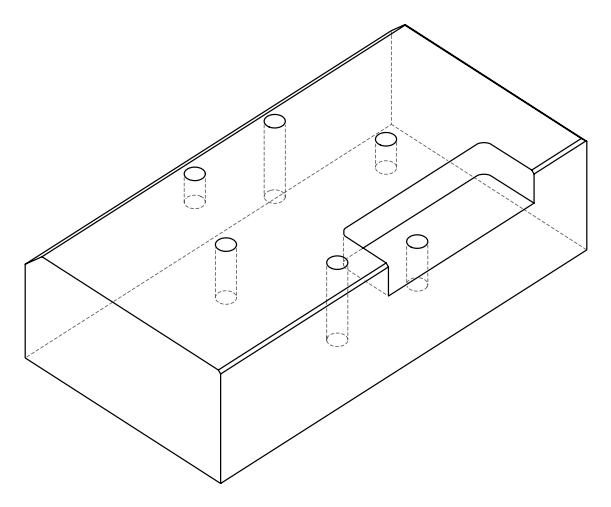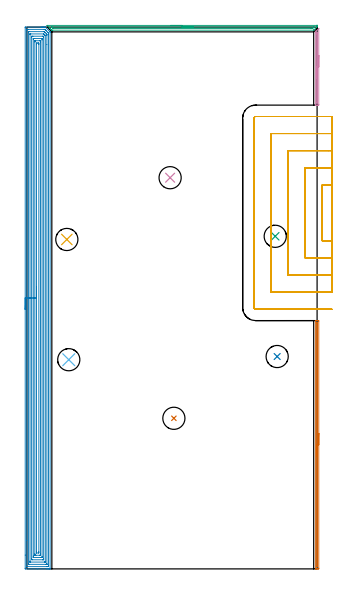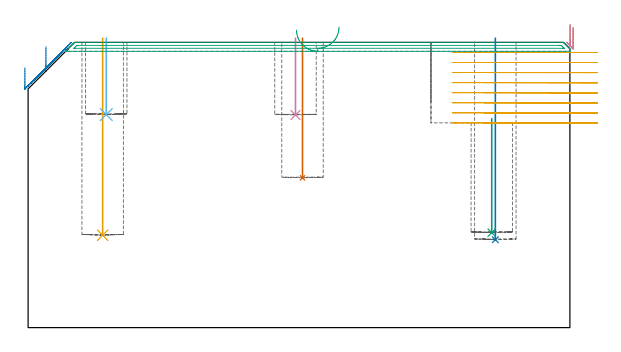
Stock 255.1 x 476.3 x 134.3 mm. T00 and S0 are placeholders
(PLAN: 11 operations, 2 tool changes, 70.5 min)
(1 INDEXABLE_INSERT_DRILL_BLIND_HOLE_FROM_SOLID | STEP1POCKET | NXT0302_010 | 0.26 min | 18946 mm3)
(2 INDEXABLE_INSERT_DRILL_BLIND_HOLE_FROM_SOLID_1 | STEP1POCKET_1 | NXT0302_010 | 0.38 min | 27626 mm3)
(3 INDEXABLE_INSERT_DRILL_BLIND_HOLE_FROM_SOLID_2 | STEP1POCKET_2 | NXT0302_010 | 0.22 min | 26640 mm3)
(4 INDEXABLE_INSERT_DRILL_BLIND_HOLE_FROM_SOLID_3 | STEP1POCKET_3 | NXT0302_010 | 0.15 min | 10127 mm3)
(5 INDEXABLE_INSERT_DRILL_BLIND_HOLE_FROM_SOLID_4 | STEP1POCKET_4 | NXT0302_010 | 0.37 min | 27000 mm3)
(6 INDEXABLE_INSERT_DRILL_BLIND_HOLE_FROM_SOLID_5 | STEP1POCKET_5 | NXT0302_010 | 0.15 min | 10062 mm3)
(7 AREA_MILL | FG_CHAMFER_SURFACE | UGT0205_001 | 3.63 min | 993 mm3)
(8 AREA_MILL_1 | FG_CHAMFER_SURFACE_1 | UGT0205_001 | 30.82 min | 114221 mm3)
(9 AREA_MILL_2 | FG_CHAMFER_SURFACE_2 | UGT0205_001 | 3.92 min | 2068 mm3)
(10 AREA_MILL_3 | FG_CHAMFER_SURFACE_3 | UGT0205_001 | 1.19 min | 307 mm3)
(11 MILL_SLOT | SLOT_PARTIAL_RECTANGULAR | UGT0201_094 | Follow Part, ap 5, ae 75% | 29.44 min | 456071 mm3)
(TOOL NXT0302_010 | Index. Insert Drill 19.5mm [880-D1950L25-05] | D19.5 PA176 FL98 Z2)
(TOOL UGT0205_001 | Chamfer Mill 20 x 3 x 45 deg. | D20 FL50 Z2)
(TOOL UGT0201_094 | End mill 20 mm | D20 FL38 Z4)
(OP 1 INDEXABLE_INSERT_DRILL_BLIND_HOLE_FROM_SOLID)
G17 G21 G94 G90
T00 M6
G54
G17 G0 G90 X129.2 Y132.4 S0 M3
G43 Z144.3 H1
G94 G81 G98 Z70.5 F250. R136.3
G80
M5
M2
(OP 2 INDEXABLE_INSERT_DRILL_BLIND_HOLE_FROM_SOLID_1)
G17 G21 G94 G90
T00 M6
G54
G17 G0 G90 X220. Y186.7 S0 M3
G43 Z144.3 H1
G94 G81 G98 Z41.4 F250. R136.3
G80
M5
M2
(OP 3 INDEXABLE_INSERT_DRILL_BLIND_HOLE_FROM_SOLID_2)
G17 G21 G94 G90
T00 M6
G54
G17 G0 G90 X218.3 Y292.4 S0 M3
G43 Z144.3 H1
G94 G81 G98 Z44.7 F250. R98.4
G80
M5
M2
(OP 4 INDEXABLE_INSERT_DRILL_BLIND_HOLE_FROM_SOLID_3)
G17 G21 G94 G90
T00 M6
G54
G17 G0 G90 X125.9 Y343.9 S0 M3
G43 Z144.3 H1
G94 G81 G98 Z100.1 F250. R136.3
G80
M5
M2
(OP 5 INDEXABLE_INSERT_DRILL_BLIND_HOLE_FROM_SOLID_4)
G17 G21 G94 G90
T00 M6
G54
G17 G0 G90 X35.1 Y289.6 S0 M3
G43 Z144.3 H1
G94 G81 G98 Z43.5 F250. R136.3
G80
M5
M2
(OP 6 INDEXABLE_INSERT_DRILL_BLIND_HOLE_FROM_SOLID_5)
G17 G21 G94 G90
T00 M6
G54
G17 G0 G90 X36.8 Y183.9 S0 M3
G43 Z144.3 H1
G94 G81 G98 Z100.3 F250. R136.3
G80
M5
M2
(OP 7 AREA_MILL)
G17 G21 G94 G90
T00 M6
G54
G17 G0 G90 X256.6 Y119.15 S1061 M3
G43 Z144.3 H0
Z141.3
G94 G1 Y119.112 Z140.428 F250.
Y118.998 Z139.564
Y118.809 Z138.712
Y118.547 Z137.88
Y118.213 Z137.074
Y117.81 Z136.3
Y117.342 Z135.564
Y116.81 Z134.872
Y116.221 Z134.229
Y115.578 Z133.64
Y114.886 Z133.109
Y114.15 Z132.64
Y113.376 Z132.237
Y112.57 Z131.903
Y111.738 Z131.641
Y110.887 Z131.452
Y110.022 Z131.338
Y109.15 Z131.3
Y0.617
X256.599 Y0.474 Z131.301
X256.591 Y0.002 Z131.305
X256.333 Y0. Z131.564
X255.993 Z131.904
X255.44 Z132.456
X255.1 Z132.795
X254.419 Z133.48
X254.063 Z133.836
X253.661 Z134.23
X253.603 Y0.01 Z134.288
X253.6 Y0.17 Z134.3
Y218.13
X253.603 Y218.29 Z134.288
X253.659 Y218.293 Z134.233
X254.063 Y218.3 Z133.836
X254.419 Z133.48
X255.1 Z132.795
X256.333 Z131.564
X256.591 Y218.298 Z131.305
X256.6 Y217.826 Z131.3
Y109.15
X255.186 Z132.714
Y2.318
X255.185 Y2.232 Z132.715
X255.181 Y2.061 Z132.719
X255.179 Y2.016 Z132.721
X255.173 Y2.009 Z132.727
X255.15 Y2.006 Z132.75
X255.1 Y2.002 Z132.8
X255.043 Y2.003 Z132.857
X255.027 Y2.005 Z132.873
X255.023 Y2.008 Z132.877
X255.02 Y2.033 Z132.88
X255.017 Y2.146 Z132.883
X255.014 Y2.489 Z132.886
Y215.982
X255.015 Y216.068 Z132.885
X255.019 Y216.24 Z132.881
X255.021 Y216.284 Z132.879
X255.027 Y216.291 Z132.873
X255.05 Y216.294 Z132.85
X255.1 Y216.298 Z132.8
X255.158 Y216.297 Z132.742
X255.173 Y216.295 Z132.727
X255.177 Y216.292 Z132.723
X255.18 Y216.267 Z132.72
X255.183 Y216.154 Z132.717
X255.185 Y215.982 Z132.715
X255.186 Y215.897 Z132.714
Y109.15
Y108.278 Z132.752
Y107.414 Z132.866
Y106.562 Z133.055
Y105.73 Z133.317
Y104.924 Z133.651
Y104.15 Z134.054
Y103.414 Z134.523
Y102.722 Z135.054
Y102.079 Z135.643
Y101.49 Z136.286
Y100.959 Z136.979
Y100.49 Z137.714
Y100.087 Z138.488
Y99.753 Z139.294
Y99.491 Z140.126
Y99.302 Z140.978
Y99.188 Z141.843
Y99.15 Z142.714
G0 Z144.3
M5
M2
(OP 8 AREA_MILL_1)
G17 G21 G94 G90
T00 M6
G54
G17 G0 G90 X-1.5 Y228.15 S1061 M3
G43 Z144.3 H0
Z122.4
G94 G1 Y228.188 Z121.528 F250.
Y228.302 Z120.664
Y228.491 Z119.812
Y228.753 Z118.98
Y229.087 Z118.174
Y229.49 Z117.4
Y229.958 Z116.664
Y230.49 Z115.972
Y231.079 Z115.329
Y231.722 Z114.74
Y232.414 Z114.208
Y233.15 Z113.74
Y233.924 Z113.337
Y234.73 Z113.003
Y235.562 Z112.741
Y236.413 Z112.552
Y237.278 Z112.438
Y238.15 Z112.4
Y475.687
X-1.495 Y476.169 Z112.403
X-1.492 Y476.29 Z112.406
X-1.366 Y476.3 Z112.531
X12.361 Z126.256
X12.964 Z126.858
X13.514 Z127.411
X13.842 Z127.738
X14.393 Z128.289
X14.721 Z128.616
X15.376 Z129.275
X16.038 Z129.937
X16.152 Y476.299 Z130.05
X16.199 Y476.29 Z130.096
X16.254 Y476.247 Z130.152
X20.385 Y472.115 Z134.285
X20.393 Y472.095 Z134.293
X20.399 Y472.07 Z134.299
X20.4 Y0.159 Z134.3
X20.405 Y0.01 Z134.295
X20.25 Y0.003 Z134.142
X20.095 Y0. Z133.994
X19.768 Z133.667
X19.113 Z133.007
X17.907 Z131.803
X17.356 Z131.25
X9.149 Z123.046
X-1.087 Z112.81
X-1.492 Y0.01 Z112.405
X-1.496 Y0.202 Z112.402
X-1.499 Y0.613 Z112.401
X-1.5 Y12.144 Z112.4
Y238.15
X-0.086 Z113.814
X-0.085 Y473.771 Z113.815
X-0.084 Y473.901 Z113.816
X-0.079 Y474.273 Z113.821
X0.281 Y474.292 Z114.181
X0.666 Y474.297 Z114.566
X1.152 Y474.3 Z115.052
X1.544 Z115.444
X15.208 Y474.299 Z129.108
X15.599 Y474.293 Z129.499
X15.728 Y474.29 Z129.628
X15.868 Y474.17 Z129.768
X16.146 Y473.901 Z130.046
X16.477 Y473.572 Z130.377
X17.043 Y473.008 Z130.943
X18.234 Y471.816 Z132.134
X18.827 Y471.222 Z132.727
X18.913 Y471.132 Z132.813
X18.964 Y471.075 Z132.864
X18.979 Y471.051 Z132.879
X18.98 Y471.03 Z132.88
X18.984 Y470.84 Z132.884
X18.986 Y470.458 Z132.886
Y470.329
X18.985 Y2.529 Z132.885
X18.984 Y2.399 Z132.884
X18.979 Y2.027 Z132.879
X18.619 Y2.008 Z132.519
X18.234 Y2.003 Z132.134
X17.748 Y2. Z131.648
X17.356 Z131.256
X0.18 Z114.08
X-0.009 Y2.002 Z113.891
X-0.039 Y2.004 Z113.861
X-0.07 Y2.01 Z113.83
X-0.079 Y2.019 Z113.821
X-0.08 Y2.042 Z113.82
X-0.085 Y2.269 Z113.815
X-0.086 Y25.193 Z113.814
Y238.15
X1.328 Z115.228
X1.329 Y471.441 Z115.229
X1.33 Y472.115 Z115.23
X1.333 Y472.224 Z115.233
X1.335 Y472.276 Z115.235
X1.341 Y472.291 Z115.241
X1.367 Y472.296 Z115.267
X1.544 Y472.298 Z115.444
X2.241 Y472.3 Z116.141
X14.721 Y472.299 Z128.621
X14.903 Y472.297 Z128.803
X15.266 Y472.29 Z129.166
X15.314 Y472.275 Z129.214
X15.338 Y472.255 Z129.238
X15.388 Y472.21 Z129.288
X15.486 Y472.115 Z129.386
X15.599 Y472.002 Z129.499
X16.379 Y471.222 Z130.279
X17.271 Y470.329 Z131.171
X17.356 Y470.242 Z131.256
X17.549 Y470.04 Z131.449
X17.564 Y469.655 Z131.464
X17.568 Y469.436 Z131.468
X17.57 Y469.218 Z131.47
X17.571 Y461.086 Z131.471
Y4.859
X17.57 Y4.185 Z131.47
X17.567 Y4.076 Z131.467
X17.565 Y4.024 Z131.465
X17.559 Y4.009 Z131.459
X17.533 Y4.005 Z131.433
X17.356 Y4.002 Z131.256
X16.659 Y4. Z130.559
X1.725 Y4.001 Z115.625
X1.544 Y4.005 Z115.444
X1.363 Y4.01 Z115.263
X1.335 Y4.022 Z115.235
X1.332 Y4.054 Z115.232
X1.33 Y4.112 Z115.23
X1.329 Y4.185 Z115.229
Y4.404
X1.328 Y238.15 Z115.228
X2.743 Z116.643
Y470.003
X2.745 Y470.193 Z116.645
X2.748 Y470.261 Z116.648
X2.75 Y470.29 Z116.65
X2.771 Y470.292 Z116.671
X2.876 Y470.296 Z116.776
X3.301 Y470.3 Z117.201
X3.33 Z117.23
X14.721 Y470.299 Z128.621
X14.751 Z128.651
X14.801 Y470.29 Z128.701
X14.875 Y470.264 Z128.775
X15.599 Y469.552 Z129.499
X15.715 Y469.436 Z129.615
X15.835 Y469.314 Z129.735
X16.086 Y469.055 Z129.986
X16.151 Y468.987 Z130.051
X16.153 Y468.974 Z130.053
X16.155 Y468.939 Z130.055
X16.157 Y468.869 Z130.057
Y6.297
X16.155 Y6.107 Z130.055
X16.152 Y6.039 Z130.052
X16.15 Y6.01 Z130.05
X16.129 Y6.008 Z130.029
X16.024 Y6.004 Z129.924
X15.599 Y6. Z129.499
X15.57 Z129.47
X3.272 Z117.172
X2.876 Y6.003 Z116.776
X2.777 Y6.007 Z116.677
X2.756 Y6.01 Z116.656
X2.749 Y6.019 Z116.649
X2.747 Y6.053 Z116.647
X2.745 Y6.134 Z116.645
X2.743 Y6.538 Z116.643
Y6.864
Y238.15
X4.157 Z118.057
X4.158 Y467.672 Z118.058
X4.18 Y468.29 Z118.08
X4.422 Y468.297 Z118.322
X5.058 Y468.3 Z118.958
X5.297 Z119.197
X13.842 Y468.299 Z127.742
X14.083 Y468.298 Z127.983
X14.399 Y468.29 Z128.299
X14.721 Y467.969 Z128.621
X14.741 Y467.65 Z128.641
X14.742 Y467.628 Z128.642
Y8.628
X14.721 Y8.01 Z128.621
X14.478 Y8.003 Z128.378
X13.842 Y8.001 Z127.742
X13.603 Y8. Z127.503
X4.818 Y8.001 Z118.718
X4.18 Y8.01 Z118.08
X4.158 Y8.65 Z118.058
X4.157 Y8.673 Z118.057
Y238.15
X5.571 Z119.471
Y465.342
X5.573 Y465.864 Z119.473
X5.575 Y466.231 Z119.475
X5.578 Y466.28 Z119.478
X5.616 Y466.29 Z119.516
X5.722 Y466.295 Z119.622
X5.936 Y466.298 Z119.836
X6.386 Y466.3 Z120.286
X13.107 Z127.007
X13.221 Y466.299 Z127.121
X13.297 Y466.294 Z127.197
X13.316 Y466.291 Z127.216
X13.322 Y466.281 Z127.222
X13.324 Y466.235 Z127.224
X13.328 Y465.864 Z127.228
X13.329 Y465.493 Z127.229
Y464.971
Y10.958
X13.327 Y10.436 Z127.227
X13.324 Y10.069 Z127.224
X13.322 Y10.02 Z127.222
X13.284 Y10.01 Z127.184
X13.178 Y10.005 Z127.078
X12.964 Y10.002 Z126.864
X12.514 Y10. Z126.414
X5.793 Y10.001 Z119.693
X5.679 Y10.005 Z119.579
X5.604 Y10.01 Z119.504
X5.578 Y10.022 Z119.478
X5.576 Y10.065 Z119.476
X5.573 Y10.436 Z119.473
X5.571 Y10.807 Z119.471
Y11.329
Y238.15
X6.985 Z120.885
Y463.185
X6.986 Y463.903 Z120.886
X6.989 Y464.078 Z120.889
X6.992 Y464.256 Z120.892
X7. Y464.29 Z120.9
X7.111 Y464.294 Z121.011
X7.256 Y464.298 Z121.156
X7.475 Y464.3 Z121.375
X7.693 Z121.593
X10.988 Z124.888
X11.207 Z125.107
X11.868 Y464.298 Z125.768
X11.896 Y464.294 Z125.796
X11.903 Y464.292 Z125.803
X11.908 Y464.259 Z125.808
X11.911 Y464.078 Z125.811
X11.914 Y463.359 Z125.814
X11.915 Y463.185 Z125.815
Y13.115
X11.913 Y12.397 Z125.813
X11.911 Y12.222 Z125.811
X11.908 Y12.044 Z125.808
X11.9 Y12.01 Z125.8
X11.789 Y12.006 Z125.689
X11.643 Y12.002 Z125.543
X11.425 Y12. Z125.325
X11.207 Z125.107
X7.911 Z121.811
X7.693 Z121.593
X7.031 Y12.002 Z120.931
X7.003 Y12.006 Z120.903
X6.996 Y12.008 Z120.896
X6.992 Y12.041 Z120.892
X6.989 Y12.222 Z120.889
X6.986 Y12.941 Z120.886
X6.985 Y13.115 Z120.885
Y238.15
X8.399 Z122.299
X8.4 Y461.399 Z122.3
X8.401 Y461.573 Z122.301
X8.407 Y462.292 Z122.307
X8.564 Y462.3 Z122.464
X9.442 Z123.342
X10.321 Z124.221
X10.493 Y462.292 Z124.393
X10.496 Y462.121 Z124.396
X10.5 Y461.399 Z124.4
Y461.224
Y14.901
X10.499 Y14.727 Z124.399
X10.493 Y14.008 Z124.393
X10.336 Y14. Z124.236
X8.572 Z122.472
X8.407 Y14.008 Z122.307
X8.403 Y14.179 Z122.303
X8.4 Y14.901 Z122.3
Y15.076
X8.399 Y238.15 Z122.299
Y239.022 Z122.338
Y239.886 Z122.451
Y240.738 Z122.64
Y241.57 Z122.903
Y242.376 Z123.236
Y243.15 Z123.639
Y243.886 Z124.108
Y244.578 Z124.639
Y245.221 Z125.228
Y245.81 Z125.872
Y246.341 Z126.564
Y246.81 Z127.299
Y247.213 Z128.073
Y247.547 Z128.879
Y247.809 Z129.711
Y247.998 Z130.563
Y248.112 Z131.428
Y248.15 Z132.299
G0 Z144.3
M5
M2
(OP 9 AREA_MILL_2)
G17 G21 G94 G90
T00 M6
G54
G17 G0 G90 X126.4 Y477.8 S1061 M3
G43 Z144.3 H0
Z140.1
G94 G1 X126.438 Z139.228 F250.
X126.552 Z138.364
X126.741 Z137.512
X127.003 Z136.68
X127.337 Z135.874
X127.74 Z135.1
X128.208 Z134.364
X128.74 Z133.672
X129.329 Z133.029
X129.972 Z132.44
X130.664 Z131.909
X131.4 Z131.44
X132.174 Z131.037
X132.98 Z130.703
X133.812 Z130.441
X134.663 Z130.252
X135.528 Z130.138
X136.4 Z130.1
X254.955
X255.089 Y477.797 Z130.102
X255.091 Y477.795 Z130.104
X255.1 Y477.755 Z130.145
Y477.142 Z130.757
X255.09 Y476.598 Z131.301
X255.071 Y476.574 Z131.325
X254.955 Y476.455 Z131.444
X252.263 Y473.764 Z134.136
X252.095 Y473.604 Z134.29
X251.836 Y473.6 Z134.3
X22.747
X21.997 Y473.604 Z134.295
X21.899 Y473.607 Z134.293
X21.856 Y473.646 Z134.254
X21.547 Y473.951 Z133.945
X21.41 Y474.089 Z133.809
X21.25 Y474.248 Z133.649
X21.109 Y474.389 Z133.507
X20.965 Y474.534 Z133.364
X20.821 Y474.677 Z133.22
X20.672 Y474.826 Z133.07
X20.519 Y474.98 Z132.918
X20.393 Y475.106 Z132.791
X20.235 Y475.263 Z132.632
X20.073 Y475.426 Z132.472
X19.964 Y475.535 Z132.363
X17.708 Y477.792 Z130.106
X17.8 Y477.798 Z130.102
X17.845 Y477.8 Z130.1
X136.4
Y476.386 Z131.514
X251.835 Y476.385 Z131.515
X252.03 Y476.384 Z131.516
X252.338 Y476.379 Z131.521
X252.408 Y476.368 Z131.532
X252.358 Y476.314 Z131.586
X252.293 Y476.245 Z131.655
X251.792 Y475.742 Z132.158
X251.351 Y475.301 Z132.599
X251.214 Y475.167 Z132.733
X251.102 Y475.06 Z132.84
X251.067 Y475.029 Z132.871
X251.029 Y475.021 Z132.879
X250.944 Y475.019 Z132.881
X250.75 Y475.016 Z132.884
X250.052 Y475.014 Z132.886
X249.86
X23.446
X23.097 Y475.016 Z132.884
X23.01 Y475.019 Z132.881
X22.969 Y475.021 Z132.879
X22.925 Y475.037 Z132.863
X22.748 Y475.207 Z132.693
X22.251 Y475.7 Z132.2
X21.856 Y476.095 Z131.805
X21.629 Y476.331 Z131.569
X21.583 Y476.379 Z131.521
X21.662 Y476.381 Z131.519
X21.856 Y476.384 Z131.516
X22.049 Y476.385 Z131.515
X136.4 Y476.386 Z131.514
X137.272 Z131.552
X138.136 Z131.666
X138.988 Z131.855
X139.82 Z132.117
X140.626 Z132.451
X141.4 Z132.854
X142.136 Z133.323
X142.828 Z133.854
X143.471 Z134.443
X144.06 Z135.086
X144.591 Z135.778
X145.06 Z136.514
X145.463 Z137.288
X145.797 Z138.094
X146.059 Z138.926
X146.248 Z139.778
X146.362 Z140.643
X146.4 Z141.514
G0 Z144.3
M5
M2
(OP 10 AREA_MILL_3)
G17 G21 G94 G90
T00 M6
G54
G17 G0 G90 X256.6 Y451.4 S1061 M3
G43 Z144.3 H0
Z141.3
G94 G1 Y451.362 Z140.428 F250.
Y451.248 Z139.564
Y451.059 Z138.712
Y450.797 Z137.88
Y450.463 Z137.074
Y450.06 Z136.3
Y449.592 Z135.564
Y449.061 Z134.872
Y448.471 Z134.229
Y447.828 Z133.64
Y447.136 Z133.108
Y446.4 Z132.64
Y445.626 Z132.237
Y444.82 Z131.903
Y443.988 Z131.641
Y443.137 Z131.452
Y442.272 Z131.338
Y441.4 Z131.3
Y408.326
X256.599 Y408.182 Z131.301
X256.591 Y407.702 Z131.305
X256.349 Y407.7 Z131.548
X255.993 Z131.904
X255.457 Z132.439
X255.1 Z132.795
X254.386 Z133.514
X254.086 Z133.814
X253.664 Z134.227
X253.603 Y407.71 Z134.288
X253.6 Y407.879 Z134.3
Y471.792
X253.604 Y472.104 Z134.29
X253.762 Y472.264 Z134.134
X254.207 Y472.708 Z133.692
X256.272 Y474.772 Z131.627
X256.439 Y474.941 Z131.458
X256.574 Y475.07 Z131.324
X256.594 Y475.083 Z131.303
X256.599 Y475.07 Z131.299
X256.6 Y441.4 Z131.3
X255.186 Z132.714
X255.185 Y410.028 Z132.715
X255.184 Y409.942 Z132.716
X255.179 Y409.771 Z132.721
X255.171 Y409.709 Z132.729
X255.151 Y409.706 Z132.749
X255.1 Y409.703 Z132.8
X255.041 Z132.859
X255.025 Y409.706 Z132.875
X255.021 Y409.708 Z132.879
X255.019 Y409.742 Z132.881
X255.016 Y409.856 Z132.884
X255.014 Y410.199 Z132.886
Y470.091
X255.017 Y470.899 Z132.883
X255.018 Y470.981 Z132.882
X255.023 Y471.061 Z132.877
X255.1 Y471.147 Z132.8
X255.143 Y471.19 Z132.757
X255.177 Y471.22 Z132.723
X255.179 Z132.721
X255.181 Y471.204 Z132.719
X255.184 Y471.156 Z132.716
X255.186 Y470.985 Z132.714
Y470.899
Y441.4
Y440.529 Z132.752
Y439.664 Z132.866
Y438.812 Z133.055
Y437.98 Z133.317
Y437.174 Z133.651
Y436.4 Z134.054
Y435.664 Z134.523
Y434.972 Z135.054
Y434.329 Z135.643
Y433.74 Z136.286
Y433.209 Z136.978
Y432.74 Z137.714
Y432.337 Z138.488
Y432.003 Z139.294
Y431.741 Z140.126
Y431.552 Z140.978
Y431.438 Z141.843
Y431.4 Z142.714
G0 Z144.3
M5
M2
(OP 11 MILL_SLOT)
G17 G21 G94 G90
T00 M6
G54
G17 G0 G90 X268.1 Y337.7 S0 M3
G43 Z144.3 H0
Z129.562
G94 G1 X265.1 F250.
X259.7 F500.
Y288.3
X265.1
X268.1 F250.
Y352.7
X265.1
X244.7 F500.
Y273.3
X265.1
X268.1 F250.
Y367.7
X265.1
X229.7 F500.
Y258.3
X265.1
X268.1 F250.
Y382.7
X265.1
X214.7 F500.
Y243.3
X265.1
X268.1 F250.
Y397.7
X265.1
X201.1 F500.
G3 X199.7 Y396.3 R1.4
G1 Y229.7
G3 X201.1 Y228.3 R1.4
G1 X265.1
X268.1 F250.
G0 Y337.7 Z124.825
G1 X265.1
X259.7 F500.
Y288.3
X265.1
X268.1 F250.
Y352.7
X265.1
X244.7 F500.
Y273.3
X265.1
X268.1 F250.
Y367.7
X265.1
X229.7 F500.
Y258.3
X265.1
X268.1 F250.
Y382.7
X265.1
X214.7 F500.
Y243.3
X265.1
X268.1 F250.
Y397.7
X265.1
X201.1 F500.
G3 X199.7 Y396.3 R1.4
G1 Y229.7
G3 X201.1 Y228.3 R1.4
G1 X265.1
X268.1 F250.
G0 Y337.7 Z120.087
G1 X265.1
X259.7 F500.
Y288.3
X265.1
X268.1 F250.
Y352.7
X265.1
X244.7 F500.
Y273.3
X265.1
X268.1 F250.
Y367.7
X265.1
X229.7 F500.
Y258.3
X265.1
X268.1 F250.
Y382.7
X265.1
X214.7 F500.
Y243.3
X265.1
X268.1 F250.
Y397.7
X265.1
X201.1 F500.
G3 X199.7 Y396.3 R1.4
G1 Y229.7
G3 X201.1 Y228.3 R1.4
G1 X265.1
X268.1 F250.
G0 Y337.7 Z115.35
G1 X265.1
X259.7 F500.
Y288.3
X265.1
X268.1 F250.
Y352.7
X265.1
X244.7 F500.
Y273.3
X265.1
X268.1 F250.
Y367.7
X265.1
X229.7 F500.
Y258.3
X265.1
X268.1 F250.
Y382.7
X265.1
X214.7 F500.
Y243.3
X265.1
X268.1 F250.
Y397.7
X265.1
X201.1 F500.
G3 X199.7 Y396.3 R1.4
G1 Y229.7
G3 X201.1 Y228.3 R1.4
G1 X265.1
X268.1 F250.
G0 Y337.7 Z110.612
G1 X265.1
X259.7 F500.
Y288.3
X265.1
X268.1 F250.
Y352.7
X265.1
X244.7 F500.
Y273.3
X265.1
X268.1 F250.
Y367.7
X265.1
X229.7 F500.
Y258.3
X265.1
X268.1 F250.
Y382.7
X265.1
X214.7 F500.
Y243.3
X265.1
X268.1 F250.
Y397.7
X265.1
X201.1 F500.
G3 X199.7 Y396.3 R1.4
G1 Y229.7
G3 X201.1 Y228.3 R1.4
G1 X265.1
X268.1 F250.
G0 Y337.7 Z105.875
G1 X265.1
X259.7 F500.
Y288.3
X265.1
X268.1 F250.
Y352.7
X265.1
X244.7 F500.
Y273.3
X265.1
X268.1 F250.
Y367.7
X265.1
X229.7 F500.
Y258.3
X265.1
X268.1 F250.
Y382.7
X265.1
X214.7 F500.
Y243.3
X265.1
X268.1 F250.
Y397.7
X265.1
X201.1 F500.
G3 X199.7 Y396.3 R1.4
G1 Y229.7
G3 X201.1 Y228.3 R1.4
G1 X265.1
X268.1 F250.
G0 Y337.7 Z101.137
G1 X265.1
X259.7 F500.
Y288.3
X265.1
X268.1 F250.
Y352.7
X265.1
X244.7 F500.
Y273.3
X265.1
X268.1 F250.
Y367.7
X265.1
X229.7 F500.
Y258.3
X265.1
X268.1 F250.
Y382.7
X265.1
X214.7 F500.
Y243.3
X265.1
X268.1 F250.
Y397.7
X265.1
X201.1 F500.
G3 X199.7 Y396.3 R1.4
G1 Y229.7
G3 X201.1 Y228.3 R1.4
G1 X265.1
X268.1 F250.
G0 Y337.7 Z96.4
G1 X265.1
X259.7 F500.
Y288.3
X265.1
X268.1 F250.
Y352.7
X265.1
X244.7 F500.
Y273.3
X265.1
X268.1 F250.
Y367.7
X265.1
X229.7 F500.
Y258.3
X265.1
X268.1 F250.
Y382.7
X265.1
X214.7 F500.
Y243.3
X265.1
X268.1 F250.
Y397.7
X265.1
X201.1 F500.
G3 X199.7 Y396.3 R1.4
G1 Y229.7
G3 X201.1 Y228.3 R1.4
G1 X265.1
X268.1 F250.
G0 Z144.3
M5
M2
